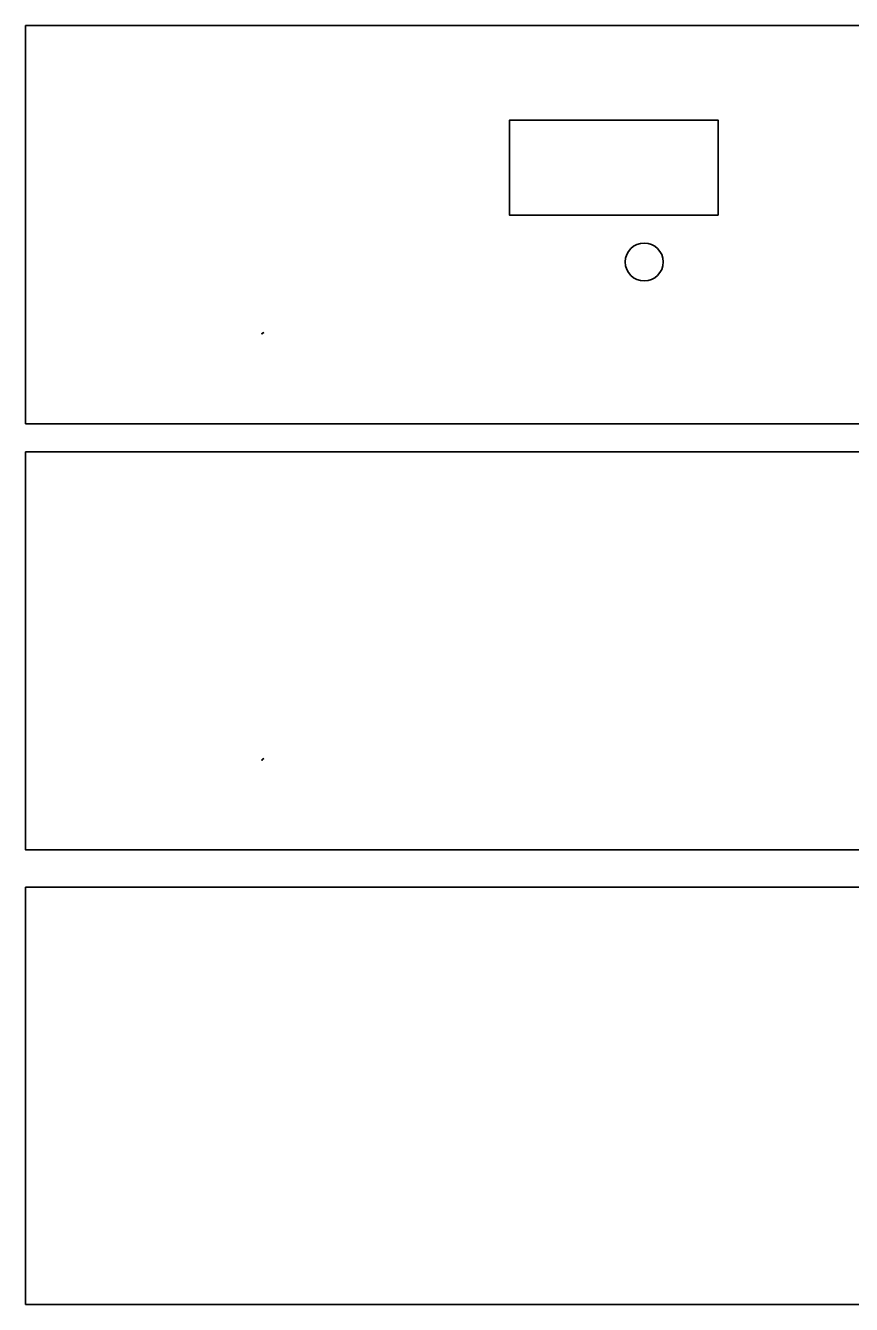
# Model space of a CAD drawing. Header units: millimetres. Extents: x -32 to 422, y -637 to -57.
# Drawn here: x -31.8 to 185.8, y -394.2 to -56.9 of the extents above; entities that cross this region are included whole.
import ezdxf

# ---------------------------------------------------------------- set-up
doc = ezdxf.new("R2010")
doc.units = ezdxf.units.MM
doc.header["$MEASUREMENT"] = 0
doc.layers.add('cut laag', color=7, linetype='Continuous', lineweight=0)
doc.layers.add('laser laag', color=7, linetype='Continuous', lineweight=0)

msp = doc.modelspace()

# ---------------------------------------------------------------- linework, layer by layer
at = {"layer": 'cut laag', "color": 250, "lineweight": 35, "true_color": 0x1d1d1b}
msp.add_lwpolyline([(278.23, -394.17), (-31.77, -394.17), (-31.77, -284.17), (278.23, -284.17)], close=True, dxfattribs=at)
for points in [[(-31.77, -56.94), (-31.77, -56.94), (-31.77, -161.94), (-31.77, -161.94), (-31.77, -161.94), (278.23, -161.94), (278.23, -161.94), (278.23, -161.94), (278.23, -56.94), (278.23, -56.94), (278.23, -56.94), (-31.77, -56.94), (-31.77, -56.94)], [(150.73, -106.92), (150.73, -106.92), (95.73, -106.92), (95.73, -106.92), (95.73, -106.92), (95.73, -81.92), (95.73, -81.92), (95.73, -81.92), (150.73, -81.92), (150.73, -81.92), (150.73, -81.92), (150.73, -106.92), (150.73, -106.92)], [(131.23, -124.28), (128.47, -124.28), (126.23, -122.04), (126.23, -119.28), (126.23, -116.52), (128.47, -114.28), (131.23, -114.28), (134, -114.28), (136.23, -116.52), (136.23, -119.28), (136.23, -122.04), (134, -124.28), (131.23, -124.28)], [(-31.77, -169.31), (-31.77, -169.31), (-31.77, -274.31), (-31.77, -274.31), (-31.77, -274.31), (278.23, -274.31), (278.23, -274.31), (278.23, -274.31), (278.23, -169.31), (278.23, -169.31), (278.23, -169.31), (-31.77, -169.31), (-31.77, -169.31)]]:
    msp.add_open_spline(points, degree=3, knots=[0, 0, 0, 0, 1, 1, 1, 2, 2, 2, 3, 3, 3, 4, 4, 4, 4], dxfattribs=at)
at = {"layer": 'cut laag'}
msp.add_open_spline([(31.02, -250.31), (30.86, -250.44), (30.71, -250.57), (30.55, -250.7), (30.51, -250.65), (30.46, -250.6), (30.42, -250.54), (30.57, -250.41), (30.73, -250.28), (30.88, -250.15), (30.93, -250.2), (30.97, -250.26), (31.02, -250.31)], degree=3, knots=[0, 0, 0, 0, 1, 1, 1, 2, 2, 2, 3, 3, 3, 4, 4, 4, 4], dxfattribs=at)
at = {"layer": 'laser laag'}
msp.add_open_spline([(31.02, -137.94), (30.86, -138.07), (30.71, -138.2), (30.55, -138.33), (30.51, -138.28), (30.46, -138.23), (30.42, -138.17), (30.57, -138.04), (30.73, -137.91), (30.88, -137.78), (30.93, -137.83), (30.97, -137.89), (31.02, -137.94)], degree=3, knots=[0, 0, 0, 0, 1, 1, 1, 2, 2, 2, 3, 3, 3, 4, 4, 4, 4], dxfattribs=at)

doc.saveas('drawing.dxf')
